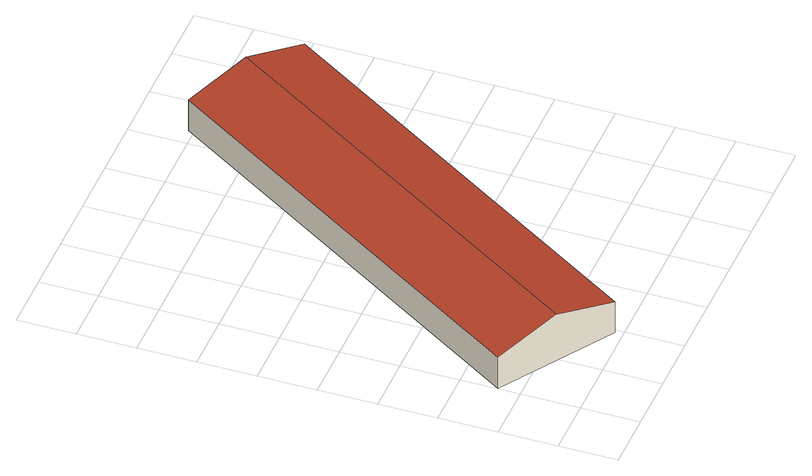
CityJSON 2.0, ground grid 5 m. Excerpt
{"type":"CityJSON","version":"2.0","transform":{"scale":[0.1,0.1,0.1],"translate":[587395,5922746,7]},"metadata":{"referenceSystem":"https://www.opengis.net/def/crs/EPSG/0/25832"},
"CityObjects":{
"building1":{"type":"Building","attributes":{"Gemeindeschluessel":"02600605","Geometrietyp2DReferenz":"3000","function":"31001_3070","roofType":"3100","measuredHeight":4.63,"storeysAboveGround":1},"address":[{"country":"Germany","locality":"Hamburg","thoroughfareName":"Escheburger Weg","postcode":"21039"}],"geometry":[{"type":"Solid","lod":"2","boundaries":[[[[0,1,2,3]],[[4,0,3,5]],[[2,1,6,7]],[[4,5,8,9]],[[5,3,2,7,8]],[[1,0,4,9,6]],[[9,8,7,6]]]],"semantics":{"surfaces":[{"type":"RoofSurface"},{"type":"WallSurface"},{"type":"GroundSurface"}],"values":[[0,0,1,1,1,1,2]]}}]}
},
"vertices":[
[264,375,46],[216,405,31],[1,69,31],[49,38,46],[312,344,31],[97,7,31],[216,405,0],[1,69,0],[97,7,0],[312,344,0]
]}
